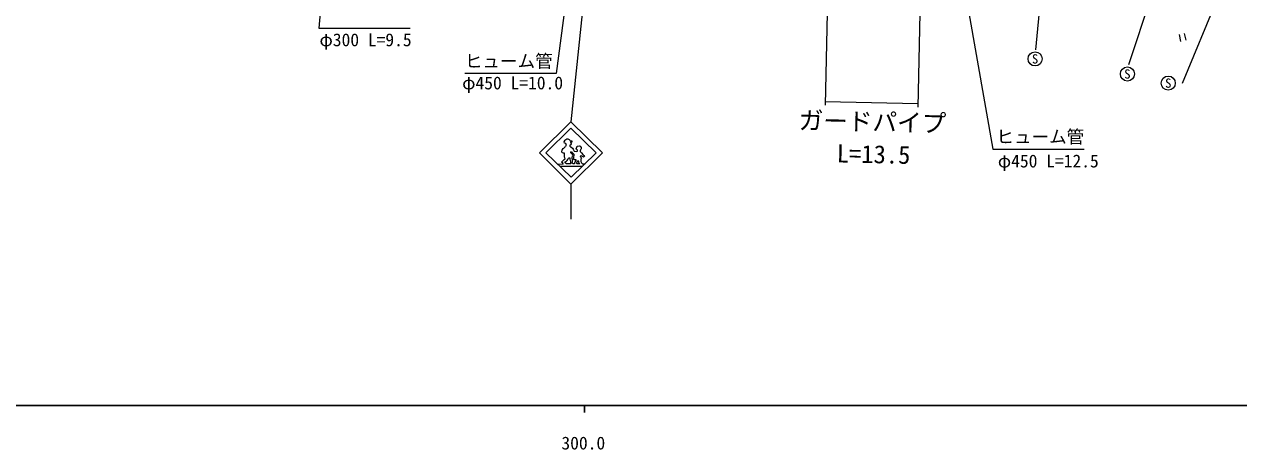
# Model space of a CAD drawing. Units: millimetres, scale not verified. Extents: x 40000 to 680000, y 20000 to 380000.
# Drawn here: x 288252 to 461162, y 198715 to 259237 of the extents above; entities that cross this region are included whole.
import ezdxf
from ezdxf.enums import TextEntityAlignment as Align

# ---------------------------------------------------------------- set-up
doc = ezdxf.new("R2010")
doc.units = ezdxf.units.MM
doc.header["$LTSCALE"] = 1000
for name, color, linetype, lineweight in [('M-BGD', 7, 'Continuous', 13), ('M-STR-HTXT', 7, 'Continuous', 13), ('M-STR-STRC', 7, 'Continuous', 13), ('M-TTL-BAND', 7, 'Continuous', 25)]:
    doc.layers.add(name, color=color, linetype=linetype, lineweight=lineweight)
doc.styles.add('ＭＳ ゴシック', font='')
doc.styles.get('ＭＳ ゴシック').set_extended_font_data('MS Gothic')

msp = doc.modelspace()

# ---------------------------------------------------------------- linework, layer by layer
at = {"layer": 'M-BGD'}
for p, q in [((452677, 257775), (452891, 256798)), ((453410, 257935), (453624, 256958))]:
    msp.add_line(p, q, dxfattribs=at)
at = {"layer": 'M-STR-HTXT'}
for p, q in [((402930, 276962), (402288, 247723)), ((416119, 276673), (415477, 247433)), ((434256, 277307), (432234, 255610)), ((451934, 273209), (445491, 253462)), ((460101, 267678), (453110, 250818)), ((415488, 247933), (402299, 248223))]:
    msp.add_line(p, q, dxfattribs=at)
for points in [[(333250, 293364), (330185, 258683), (343185, 258683)], [(368728, 288202), (363982, 252245), (350982, 252245)], [(419332, 280326), (426163, 241479), (439163, 241479)]]:
    msp.add_lwpolyline(points, dxfattribs=at)
for centre in [(432164, 254316), (445309, 252170), (451134, 250868)]:
    msp.add_circle(centre, 1000, dxfattribs=at)
at = {"layer": 'M-STR-STRC'}
for p, q in [((370435, 287352), (366090, 245338)), ((361590, 240954), (366090, 245338)), ((362511, 240952), (366065, 244440)), ((366065, 244440), (369693, 240933)), ((366090, 245338), (370590, 240954)), ((365141, 242501), (365269, 242754)), ((365175, 242305), (365141, 242501)), ((365348, 242293), (365175, 242305)), ((365269, 242754), (365338, 242857)), ((365338, 242857), (365488, 242926)), ((365451, 241994), (365348, 242293)), ((365488, 242926), (365637, 242937)), ((365637, 242937), (365833, 242856)), ((365833, 242856), (365913, 242775)), ((365913, 242775), (365993, 242637)), ((366084, 242084), (365992, 242050)), ((365993, 242637), (366212, 242648)), ((366200, 242475), (366039, 242498)), ((366039, 242498), (366119, 242234)), ((366119, 242234), (366084, 242084)), ((366212, 242648), (366200, 242475)), ((366067, 236501), (361590, 240954)), ((366116, 237468), (362511, 240952)), ((364786, 241157), (364825, 241312)), ((364801, 241026), (364786, 241157)), ((364886, 240933), (364801, 241026)), ((364825, 241312), (364958, 241544)), ((365041, 240894), (364886, 240933)), ((364958, 241544), (365051, 241629)), ((365173, 240886), (365041, 240894)), ((365051, 241629), (365252, 241791)), ((365156, 240483), (365164, 240677)), ((365171, 240344), (365156, 240483)), ((365164, 240677), (365188, 240816)), ((365188, 240816), (365173, 240886)), ((365252, 241791), (365322, 241891)), ((365322, 241891), (365377, 241938)), ((365377, 241938), (365451, 241994)), ((365923, 242027), (365911, 241912)), ((365911, 241912), (366072, 241820)), ((365992, 242050), (365923, 242027)), ((366056, 240941), (366072, 241090)), ((366143, 240838), (366056, 240941)), ((370590, 240954), (366067, 236501)), ((366072, 241820), (366324, 241601)), ((366072, 241090), (366149, 241151)), ((369693, 240933), (366116, 237468)), ((366307, 240725), (366143, 240838)), ((366149, 241151), (366231, 241064)), ((366231, 241064), (366343, 240925)), ((366244, 240279), (366327, 240453)), ((366342, 240607), (366307, 240725)), ((366324, 241601), (366416, 241451)), ((366327, 240453), (366342, 240607)), ((366343, 240925), (366425, 240863)), ((366416, 241451), (366484, 241278)), ((366425, 240863), (366507, 240740)), ((366460, 240396), (366439, 240176)), ((366512, 240555), (366460, 240396)), ((366484, 241278), (366530, 241197)), ((366507, 240740), (366512, 240555)), ((366530, 241197), (366576, 241174)), ((366576, 241174), (366875, 241162)), ((366830, 241542), (366911, 241749)), ((366888, 241438), (366830, 241542)), ((366875, 241162), (367013, 241173)), ((367002, 241334), (366888, 241438)), ((366911, 241749), (366981, 241909)), ((366981, 241909), (367234, 241955)), ((367013, 241173), (367002, 241334)), ((367234, 241955), (367407, 241885)), ((367472, 240516), (367380, 240448)), ((367380, 240448), (367529, 240309)), ((367428, 241368), (367382, 241230)), ((367382, 241230), (367382, 241149)), ((367382, 241149), (367588, 240965)), ((367407, 241885), (367533, 241724)), ((367474, 241414), (367428, 241368)), ((367553, 240562), (367472, 240516)), ((367544, 241528), (367474, 241414)), ((367533, 241724), (367544, 241528)), ((367656, 240493), (367553, 240562)), ((367588, 240965), (367795, 240723)), ((367713, 240424), (367656, 240493)), ((367874, 240331), (367713, 240424)), ((367795, 240723), (367921, 240550)), ((368013, 240423), (367874, 240331)), ((367921, 240550), (368013, 240423)), ((364155, 239363), (364961, 239361)), ((367706, 239009), (364513, 239017)), ((364744, 239633), (364860, 239772)), ((364913, 239462), (364744, 239633)), ((364860, 239772), (365031, 239918)), ((364961, 239361), (364913, 239462)), ((365031, 239918), (365124, 240003)), ((365124, 240003), (365240, 240111)), ((365225, 240228), (365171, 240344)), ((365240, 240111), (365225, 240228)), ((365270, 239688), (365431, 239747)), ((365275, 239539), (365270, 239688)), ((365459, 239372), (365275, 239539)), ((365431, 239747), (365544, 239866)), ((366007, 239365), (365459, 239372)), ((365544, 239866), (365646, 239979)), ((365646, 239979), (365718, 240175)), ((365718, 240175), (365825, 240258)), ((365825, 240258), (365920, 240234)), ((365920, 240234), (365949, 240073)), ((365949, 240073), (366002, 239657)), ((366002, 239657), (366019, 239508)), ((366049, 239383), (366007, 239365)), ((366019, 239508), (366049, 239383)), ((366244, 240135), (366244, 240279)), ((366284, 240017), (366244, 240135)), ((366273, 239571), (366319, 239694)), ((366360, 239386), (366273, 239571)), ((366315, 239853), (366284, 240017)), ((366319, 239694), (366315, 239853)), ((366555, 239401), (366360, 239386)), ((366439, 240176), (366444, 240073)), ((366444, 240073), (366479, 240006)), ((366479, 240006), (366613, 239996)), ((366570, 239426), (366555, 239401)), ((366581, 239544), (366570, 239426)), ((366669, 239713), (366581, 239544)), ((366613, 239996), (366726, 239995)), ((366766, 239862), (366669, 239713)), ((366726, 239995), (366792, 239990)), ((366792, 239990), (366766, 239862)), ((366883, 239526), (366950, 239615)), ((366908, 239385), (366883, 239526)), ((367335, 239365), (366908, 239385)), ((366950, 239615), (367009, 239711)), ((367009, 239711), (367073, 239871)), ((367073, 239871), (367169, 239763)), ((367169, 239763), (367154, 239640)), ((367154, 239640), (367217, 239525)), ((367217, 239525), (367335, 239365)), ((367563, 240136), (367494, 240045)), ((367494, 240045), (367505, 239884)), ((367505, 239884), (367504, 239699)), ((367504, 239699), (367596, 239515)), ((367529, 240309), (367586, 240205)), ((367586, 240205), (367563, 240136)), ((367596, 239515), (367688, 239446)), ((367688, 239446), (367722, 239388)), ((367722, 239388), (368097, 239387)), ((366067, 236501), (366067, 231501))]:
    msp.add_line(p, q, dxfattribs=at)
at = {"layer": 'M-TTL-BAND'}
for p, q in [((40000, 205000), (579000, 205000)), ((368000, 205000), (368000, 204000))]:
    msp.add_line(p, q, dxfattribs=at)

# ---------------------------------------------------------------- texts
at = {"layer": 'M-STR-HTXT', "style": 'ＭＳ ゴシック'}
for s, p in [('φ300 L=9.5', (330285, 255565)), ('ヒューム管', (350982, 252545)), ('φ450 L=10.0', (350600, 249432)), ('ヒューム管', (426663, 241779)), ('φ450 L=12.5', (426867, 238321))]:
    msp.add_text(s, height=1833, dxfattribs=at).set_placement(p, align=Align.BOTTOM_LEFT)
for p in [(432164, 254316), (445309, 252170), (451134, 250868)]:
    msp.add_text('S', height=1320, dxfattribs=at).set_placement(p, align=Align.MIDDLE_CENTER)
for s, p in [('ガードパイプ', (408970, 243320)), ('L=13.5', (409135, 238711))]:
    msp.add_text(s, height=2566, rotation=358.742, dxfattribs=at).set_placement(p, align=Align.BOTTOM_CENTER)
at = {"layer": 'M-TTL-BAND', "style": 'ＭＳ ゴシック'}
msp.add_text('300.0', height=1833, dxfattribs=at).set_placement((367844, 198195), align=Align.BOTTOM_CENTER)

doc.saveas('drawing.dxf')
